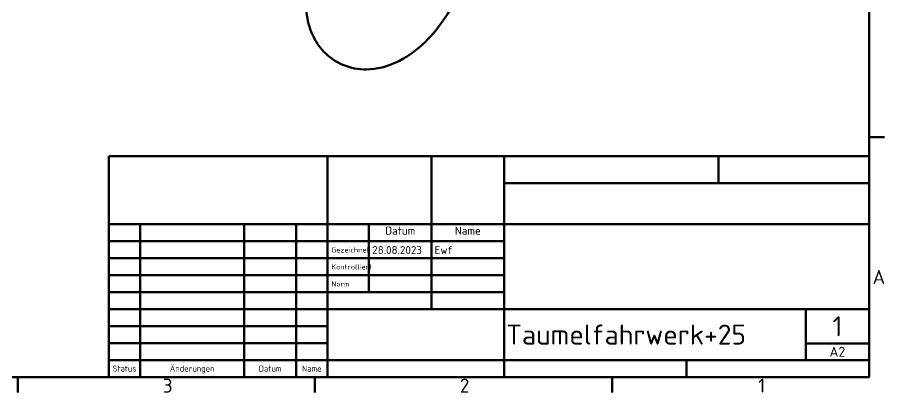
# Model space of a CAD drawing. Header units: millimetres. Extents: x 0 to 1188, y 0 to 840.
# Drawn here: x 742.2 to 1175.8, y 12.2 to 199.9 of the extents above; entities that cross this region are included whole.
import ezdxf
from ezdxf.enums import TextEntityAlignment as Align

# ---------------------------------------------------------------- set-up
doc = ezdxf.new("R2010")
doc.units = ezdxf.units.MM
doc.header["$LTSCALE"] = 2
for name, color, linetype, lineweight in [('Rahmen (ISO)', 7, 'Continuous', 70), ('Sichtbar (ISO)', 7, 'Continuous', 50), ('Titel (ISO)', 7, 'Continuous', 50)]:
    doc.layers.add(name, color=color, linetype=linetype, lineweight=lineweight)
doc.styles.add('Notiztext (DIN)', font='isocpeur.ttf')
doc.styles.add('Textstil13', font='isocpeur.ttf')
doc.styles.add('Textstil14', font='isocpeur.ttf')
doc.styles.add('Textstil15', font='isocpeur.ttf')
doc.styles.add('Textstil16', font='isocpeur.ttf')
doc.styles.add('Textstil19', font='isocpeur.ttf')

# ---------------------------------------------------------------- blocks, each defined once
blk = doc.blocks.new('Ränder Vorgaberahmen')
at = {"layer": 'Rahmen (ISO)'}
for p, q in [((584, 70), (587.9, 70)), ((371.25, 10), (371.25, 6.1)), ((445.5, 10), (445.5, 6.1)), ((519.75, 10), (519.75, 6.1))]:
    blk.add_line(p, q, dxfattribs=at)
at = {"layer": 'Rahmen (ISO)', "flags": 128}
blk.add_lwpolyline([(10, 10), (10, 410), (584, 410), (584, 10), (10, 10)], dxfattribs=at)
at = {"layer": 'Rahmen (ISO)', "char_height": 3.5, "attachment_point": 7, "style": 'Notiztext (DIN)'}
for s, insert in [('A', (584.88, 33.25)), ('3', (407.45, 6.1)), ('2', (481.7, 6.1)), ('1', (556.3, 6.1))]:
    blk.add_mtext(s, dxfattribs=dict(at, insert=insert))
blk = doc.blocks.new('Schriftfelder DIN')
at = {"layer": 'Titel (ISO)'}
for p, q in [((288.4, 155.08), (98.4, 155.08)), ((98.4, 155.08), (98.4, 99.83)), ((153, 99.83), (153, 155.08)), ((179, 138.08), (179, 155.08)), ((197.2, 99.83), (197.2, 155.08)), ((250.8, 148.33), (250.8, 155.08)), ((288.4, 99.83), (288.4, 155.08)), ((197.2, 148.33), (288.4, 148.33)), ((98.4, 138.08), (288.4, 138.08)), ((106.2, 99.83), (106.2, 138.08)), ((132.2, 99.83), (132.2, 138.08)), ((145.2, 99.83), (145.2, 138.08)), ((163.4, 121.08), (163.4, 138.08)), ((179, 116.83), (179, 138.08)), ((98.4, 133.83), (153, 133.83)), ((153, 133.83), (197.2, 133.83)), ((98.4, 129.58), (153, 129.58)), ((153, 129.58), (197.2, 129.58)), ((98.4, 125.33), (153, 125.33)), ((153, 125.33), (197.2, 125.33)), ((98.4, 121.08), (153, 121.08)), ((153, 121.08), (197.2, 121.08)), ((98.4, 116.83), (153, 116.83)), ((153, 116.83), (288.4, 116.83)), ((272.6, 104.08), (272.6, 116.83)), ((98.4, 112.58), (153, 112.58)), ((153, 108.33), (98.4, 108.33)), ((272.6, 108.22), (288.4, 108.22)), ((98.4, 104.08), (153, 104.08)), ((153, 104.08), (197.2, 104.08)), ((197.2, 104.08), (288.4, 104.08)), ((242.8, 99.83), (242.8, 104.08)), ((98.4, 99.83), (288.4, 99.83))]:
    blk.add_line(p, q, dxfattribs=at)
at = {"layer": 'Titel (ISO)', "style": 'Textstil16'}
for s, p in [('Datum', (171.2, 134.83)), ('Name', (188.1, 134.83))]:
    blk.add_text(s, height=2, dxfattribs=at).set_placement(p, align=Align.BOTTOM_CENTER)
at = {"layer": 'Titel (ISO)', "style": 'Textstil19'}
for s, p in [('Gezeichnet', (154, 130.58)), ('Kontrolliert', (154, 126.33)), ('Norm', (154, 122.08))]:
    blk.add_text(s, height=1.3, dxfattribs=at).set_placement(p, align=Align.BOTTOM_LEFT)
at = {"layer": 'Titel (ISO)', "style": 'Textstil15'}
for s, p in [('Status', (102.3, 101.95)), ('Änderungen', (119.2, 101.95)), ('Datum', (138.7, 101.95)), ('Name', (149.1, 101.95))]:
    blk.add_text(s, height=1.5, dxfattribs=at).set_placement(p, align=Align.MIDDLE_CENTER)
at = {"layer": 'Titel (ISO)'}
for tag, p, height, style in [('ERSTELLUNGSDATUM_001', (164.2, 130.58), 2, 'Textstil16'), ('AUTOR_001', (179.8, 130.58), 2, 'Textstil16'), ('Blattnummer_001', (279.25, 110.02), 5, 'Textstil13'), ('BAUTEILNUMMER_001', (197.7, 107.95), 5, 'Textstil13'), ('Blattgröße_001', (278.5, 104.9), 2.5, 'Textstil14')]:
    blk.add_attdef(tag, p, '', height=height, dxfattribs=dict(at, style=style))
at = {"layer": 'Titel (ISO)', "style": 'Textstil16'}
for tag, p in [('KONTROLLDATUM', (164.4, 126.33)), ('KONTROLLIERT_VON', (180, 126.33)), ('GENEHM.DAT._KONSTR.', (164.4, 122.08)), ('KONSTR._GEN._VON', (180, 122.08))]:
    blk.add_attdef(tag, text='', height=2, dxfattribs=at).set_placement(p, align=Align.BOTTOM_LEFT)
at = {"layer": 'Titel (ISO)', "style": 'Textstil13'}
blk.add_attdef('TITEL', text='', height=5, dxfattribs=at).set_placement((198.2, 127.45), align=Align.MIDDLE_LEFT)

msp = doc.modelspace()

# ---------------------------------------------------------------- linework, layer by layer
at = {"layer": 'Sichtbar (ISO)'}
msp.add_open_spline([(965.92, 223.27), (965.14, 219.56), (964, 215.89), (960.58, 207.35), (958.02, 202.57), (951.96, 193.73), (948.48, 189.67), (940.64, 182.58), (936.29, 179.54), (926.98, 175.28), (922.04, 173.92), (912.86, 173.81), (908.79, 174.51), (901.81, 177.43), (898.86, 179.38), (893.87, 184.15), (891.87, 186.97), (888.59, 193.43), (887.52, 197.12), (886.24, 205.51), (886.33, 210.24), (887.75, 220.14), (889.23, 225.31), (893.32, 235.25), (895.93, 240), (900.02, 245.86), (901.09, 247.27), (902.21, 248.65)], degree=3, knots=[0.924423, 0.924423, 0.924423, 0.924423, 1.195935, 1.195935, 1.572759, 1.572759, 1.948118, 1.948118, 2.328923, 2.328923, 2.680537, 2.680537, 2.937043, 2.937043, 3.150741, 3.150741, 3.370591, 3.370591, 3.635045, 3.635045, 3.974003, 3.974003, 4.35408, 4.35408, 4.730643, 4.730643, 4.855643, 4.855643, 4.855643, 4.855643], dxfattribs=at)

# ---------------------------------------------------------------- block references
at = {"xscale": 2, "yscale": 2, "zscale": 2}
msp.add_blockref('Ränder Vorgaberahmen', (0, 0), dxfattribs=at)
msp.add_blockref('Schriftfelder DIN', (591.2, -179.66), dxfattribs=at).add_auto_attribs({'Blattnummer_001': '1', 'Blattgröße_001': 'A2', 'BAUTEILNUMMER_001': 'Taumelfahrwerk+25', 'ERSTELLUNGSDATUM_001': '28.08.2023', 'AUTOR_001': 'Ewf'})

doc.saveas('drawing.dxf')
